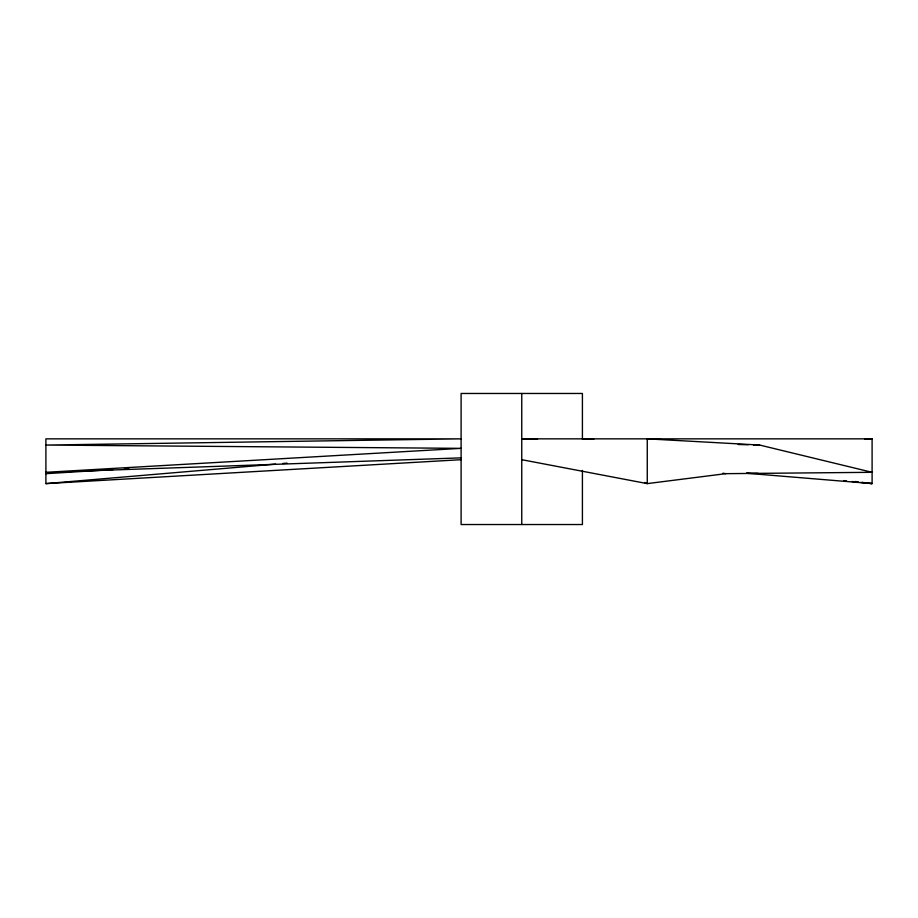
<?xml version="1.0" encoding="UTF-8"?>
<svg xmlns="http://www.w3.org/2000/svg" width="918" height="918" viewBox="0 0 918 918"><rect width="100%" height="100%" fill="white"/><g stroke="black" fill="none" stroke-linecap="round" stroke-linejoin="round"><path stroke-width="1.38" d="M644.643 482.501L647.259 483.614L647.259 438.85L759.679 445.058L872.1 472.311L725.794 473.665L647.259 483.614L521.757 459.689M461.1 457.864L45.9 472.311L461.1 448.351L45.9 445.058L461.1 438.85L45.9 438.85L45.9 483.614L275.618 464.106M282.744 463.498L287.024 463.131M45.9 473.665L112.96 469.58M124.378 468.88L128.658 468.616M45.9 483.614L461.1 459.689M864.985 439.24L872.1 438.85L872.1 483.614L746.518 473.24M753.953 445.15L759.679 445.058L753.953 444.909M872.1 438.85L521.757 438.85L537.523 439.263M746.69 473.229L758.05 473.332M738.187 444.496L748.216 444.76M582.414 438.85L593.843 439.252M867.82 472.093L872.1 472.311L867.808 471.978M843.665 480.607L846.511 480.906M852.191 481.514L857.882 482.111M860.728 482.409L872.1 483.614L862.289 482.375M855.266 481.491L858.078 481.847M722.971 473.218L725.794 473.665M582.414 439.056L582.414 393.466L461.1 393.466L461.1 524.534L582.414 524.534L582.414 470.395M521.757 393.466L521.757 524.534"/></g></svg>
